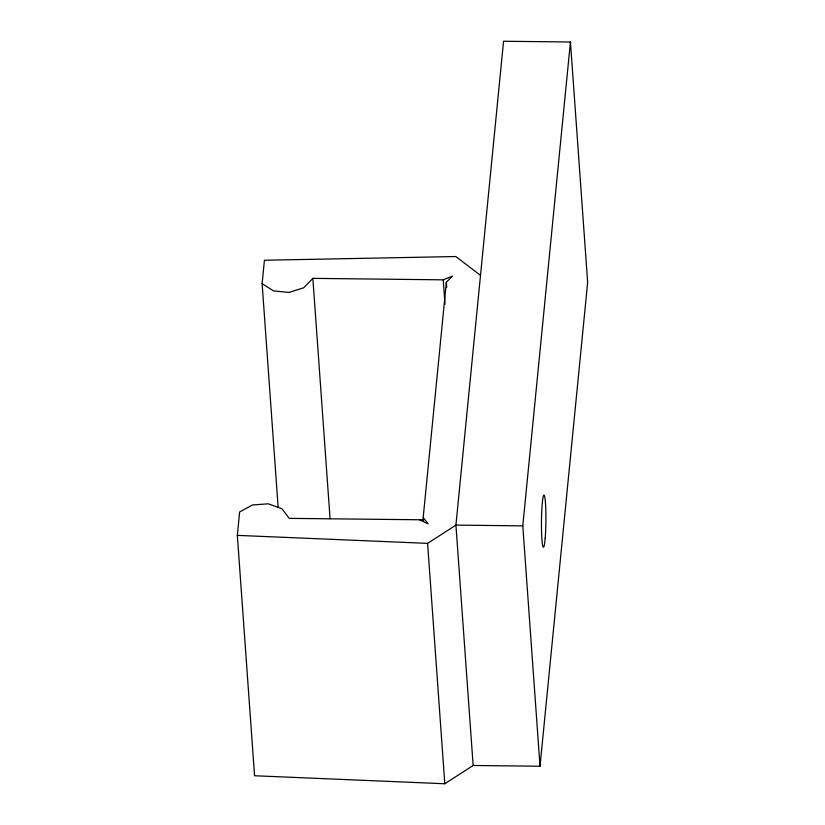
<?xml version="1.0" encoding="UTF-8"?>
<svg xmlns="http://www.w3.org/2000/svg" width="825" height="825" viewBox="0 0 825 825"><rect width="100%" height="100%" fill="white"/><g stroke="black" fill="none" stroke-linecap="round" stroke-linejoin="round"><path stroke-width="1.24" d="M473.148 765.487L455.926 525.102L503.559 41.25L570.436 42.003L587.658 282.387L540.024 766.229L473.148 765.487L444.809 783.75L254.564 775.748L237.342 535.373L239.642 511.954L252.45 504.983L268.259 503.807L281.995 508.808L289.224 518.368L423.411 519.802M278.149 507.334L262.123 283.656L264.423 260.246L455.823 256.534L480.511 275.395M423.472 521.39L423.194 517.533L446.366 282.212L452.533 276.045L443.252 279.84L312.85 278.365L303.755 287.75L289.07 292.432L273.529 290.905L262.123 283.656M540.024 766.229L522.792 525.855L570.436 42.003M237.342 535.373L427.587 543.366L455.926 525.102L522.792 525.855M419.616 519.832L428.144 523.834L423.194 517.533M446.366 282.212L446.727 287.358M443.252 279.84L445.005 304.26M427.587 543.366L444.809 783.75M312.85 278.365L330.082 518.75M545.191 538.127A26.008 2.207 -89.4 0 0 544.397 495.629A26.008 2.207 -89.4 0 0 541.52 529.815A26.008 2.207 -89.4 0 0 545.191 538.127"/></g></svg>
